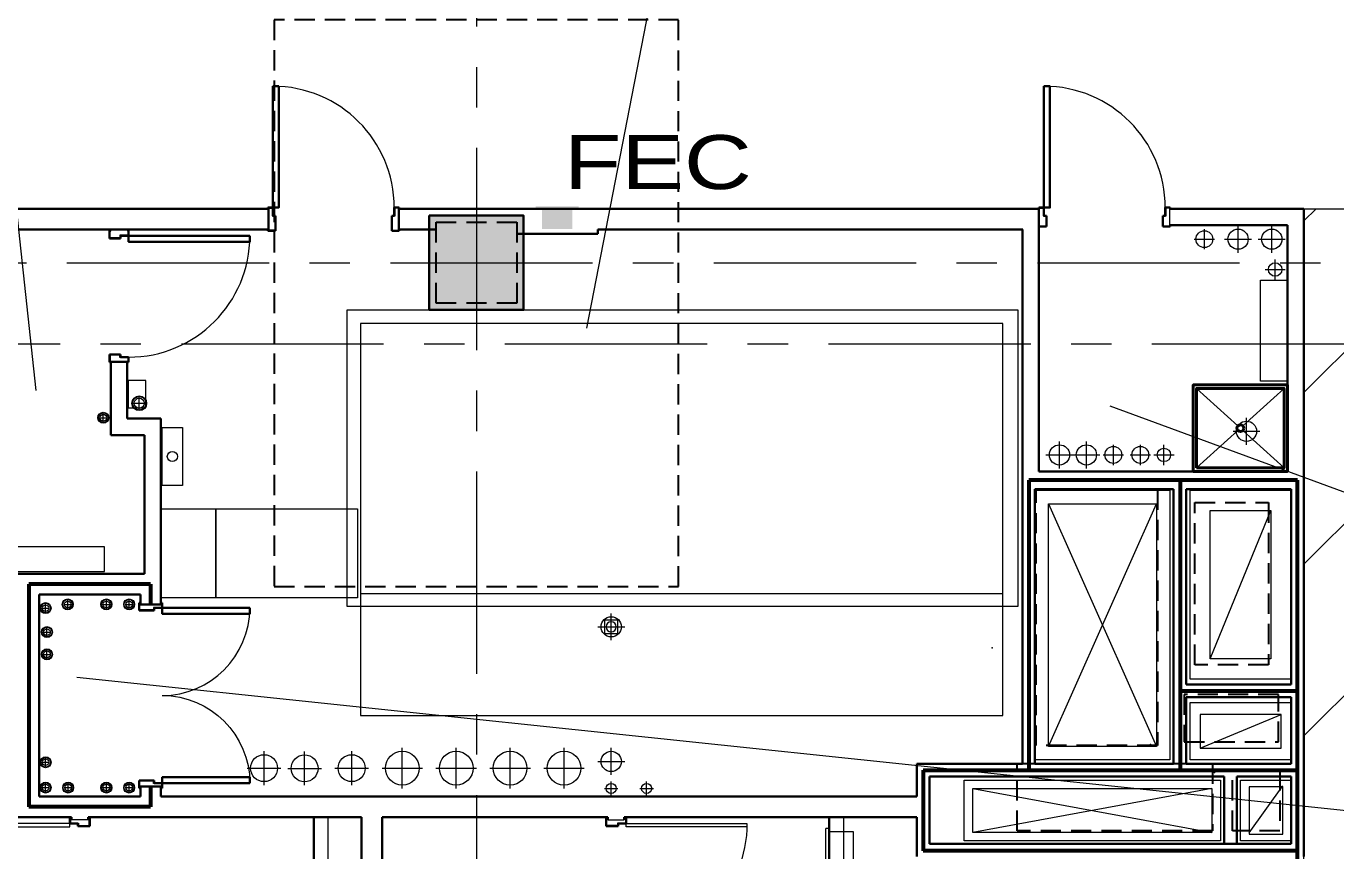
# Model space of a CAD drawing. Header units: inches. Extents: x -26500 to -19632, y -3347 to 2257.
# Drawn here: x -21914.6 to -21526, y 752.7 to 997.3 of the extents above; entities that cross this region are included whole.
import ezdxf
from ezdxf.enums import TextEntityAlignment as Align

# ---------------------------------------------------------------- set-up
doc = ezdxf.new("R2010")
doc.units = ezdxf.units.IN
doc.header["$LTSCALE"] = 48
doc.header["$MEASUREMENT"] = 0
doc.linetypes.add('A105$0$CENTER', pattern=[2, 1.25, -0.25, 0.25, -0.25])
doc.linetypes.add('NB - 9th floor_plan$0$HIDDEN2', pattern=[0.1875, 0.125, -0.0625])
for name, color, linetype in [('A105$0$A-ANNO-IDEN', 8, 'Continuous'), ('A105$0$A-ANNO-PATT', 8, 'Continuous'), ('A105$0$A-ANNO-PATT-1-8', 8, 'Continuous'), ('A105$0$A-ANNO-TEXT', 8, 'Continuous'), ('A105$0$A-COLS-COL1-8', 8, 'Continuous'), ('A105$0$A-DOOR', 8, 'Continuous'), ('A105$0$A-DOOR-FRAM', 8, 'Continuous'), ('A105$0$A-EQPM-FEC', 8, 'Continuous'), ('A105$0$A-FLOR-HLAREAS7-11', 8, 'Continuous'), ('A105$0$A-FLOR-OPENING', 8, 'Continuous'), ('A105$0$A-FLOR-PFIX', 8, 'Continuous'), ('A105$0$A-FLOR-SLAB', 8, 'Continuous'), ('A105$0$A-FLOR-SLEEVE', 8, 'Continuous'), ('A105$0$A-FLOR-SPCL', 8, 'Continuous'), ('A105$0$A-GRID-GRDP0-15', 8, 'Continuous'), ('A105$0$A-HVAC-RDFF', 8, 'Continuous'), ('A105$0$A-WALL-FULL-INTR', 8, 'Continuous'), ('A105$0$bc105-11 - A-WALL-FIRE', 8, 'Continuous'), ('A105$0$bc105-11 - M-HVAC-Supp', 8, 'Continuous'), ('A105$0$E-POWER-PNL', 8, 'Continuous'), ('A105$0$E-RISER-SLEEVE', 8, 'Continuous'), ('A105$0$M-CONC-PAD', 8, 'Continuous'), ('A105$0$M-HVAC', 8, 'Continuous'), ('A105$0$M-HVAC-FLDRAIN', 8, 'Continuous'), ('NB - 9th floor_plan$0$STCCOLS1', 1, 'NB - 9th floor_plan$0$HIDDEN2'), ('NB - 9th floor_plan$0$STCCOLS2', 1, 'NB - 9th floor_plan$0$HIDDEN2'), ('NB - 9th floor_plan$0$STDROPS', 1, 'NB - 9th floor_plan$0$HIDDEN2'), ('NB - 9th floor_plan$0$STSLABEDGE', 1, 'NB - 9th floor_plan$0$HIDDEN2'), ('XREF', 7, 'Continuous')]:
    doc.layers.add(name, color=color, linetype=linetype)
doc.styles.add('A105$0$style-Arial', font='arial.ttf')

# ---------------------------------------------------------------- blocks, each defined once
blk = doc.blocks.new('NB - 9th floor_plan')
at = {"layer": 'NB - 9th floor_plan$0$STCCOLS1', "transparency": 33554687}
blk.add_lwpolyline([(-21793.02, 939.16), (-21769.02, 939.16), (-21769.02, 915.16), (-21793.02, 915.16)], close=True, dxfattribs=at)
at = {"layer": 'NB - 9th floor_plan$0$STCCOLS2', "transparency": 33554687}
blk.add_lwpolyline([(-21795.02, 941.16), (-21767.02, 941.16), (-21767.02, 913.16), (-21795.02, 913.16)], close=True, dxfattribs=at)
at = {"layer": 'NB - 9th floor_plan$0$STDROPS', "transparency": 33554687}
blk.add_lwpolyline([(-21841.02, 831.16), (-21721.02, 831.16), (-21721.02, 999.21), (-21841.02, 999.21)], close=True, dxfattribs=at)
at = {"layer": 'NB - 9th floor_plan$0$STSLABEDGE', "transparency": 33554687}
for points in [[(-21614.96, 783.9), (-21614.96, 859.9), (-21578.96, 859.9), (-21578.96, 783.9)], [(-21567.81, 856.02), (-21546.01, 856.02), (-21546.01, 807.9), (-21567.81, 807.9)], [(-21543.01, 799.04), (-21571.01, 799.04), (-21571.01, 785.04), (-21543.01, 785.04)], [(-21620.57, 778.56), (-21562.57, 778.56), (-21562.57, 758.62), (-21620.57, 758.62)], [(-21556.65, 776.62), (-21542.65, 776.62), (-21542.65, 758.62), (-21556.65, 758.62)]]:
    blk.add_lwpolyline(points, close=True, dxfattribs=at)
blk = doc.blocks.new('A105$0$36D478_3')
at = {"layer": 'A105$0$A-DOOR', "linetype": 'Continuous', "lineweight": 0}
blk.add_arc((0.85, 6.5), 36, 0, 90, dxfattribs=at)
at = {"layer": 'A105$0$A-DOOR', "linetype": 'Continuous', "lineweight": 30}
blk.add_3dface([(0.85, 42.5), (2.6, 42.5), (2.6, 6.5), (0.85, 6.5)], dxfattribs=at)
at = {"layer": 'A105$0$A-DOOR-FRAM', "linetype": 'Continuous', "lineweight": 30}
for p, q in [((-0.65, 6.5), (0.85, 6.5)), ((-0.65, 6.5), (-0.65, 6.13)), ((0.85, 6.5), (0.85, 4.08)), ((0.85, 4.08), (1.6, 4.08)), ((1.6, 4.08), (1.6, -0.37)), ((36.85, 4.08), (36.1, 4.08)), ((36.1, 4.08), (36.1, -0.37)), ((38.35, 6.5), (36.85, 6.5)), ((36.85, 6.5), (36.85, 4.08)), ((38.35, 6.5), (38.35, 6.13)), ((-0.65, -0.37), (-0.65, 0)), ((38.35, -0.37), (38.35, 0)), ((1.6, -0.37), (-0.65, -0.37)), ((36.1, -0.37), (38.35, -0.37))]:
    blk.add_line(p, q, dxfattribs=at)
at = {"layer": 'A105$0$A-DOOR-FRAM', "linetype": 'Continuous', "lineweight": 13}
for p, q in [((-0.65, 6.13), (-0.5, 6.13)), ((-0.5, 6.35), (0.7, 6.35)), ((-0.5, 6.35), (-0.5, 6.13)), ((0.7, 6.35), (0.7, 3.93)), ((0.7, 3.93), (1.45, 3.93)), ((1.45, 3.93), (1.45, -0.22)), ((37, 3.93), (36.25, 3.93)), ((36.25, 3.93), (36.25, -0.22)), ((38.2, 6.35), (37, 6.35)), ((37, 6.35), (37, 3.93)), ((38.2, 6.35), (38.2, 6.13)), ((38.35, 6.13), (38.2, 6.13)), ((-0.5, 0), (-0.65, 0)), ((-0.5, -0.22), (-0.5, 0)), ((38.2, -0.22), (38.2, 0)), ((38.2, 0), (38.35, 0)), ((1.45, -0.22), (-0.5, -0.22)), ((36.25, -0.22), (38.2, -0.22))]:
    blk.add_line(p, q, dxfattribs=at)
blk = doc.blocks.new('A105$0$36D478_4')
at = {"layer": 'A105$0$A-DOOR', "linetype": 'Continuous', "lineweight": 0}
blk.add_arc((5.25, -0.85), 36, 270, 360, dxfattribs=at)
at = {"layer": 'A105$0$A-DOOR', "linetype": 'Continuous', "lineweight": 30}
blk.add_3dface([(41.25, -0.85), (41.25, -2.6), (5.25, -2.6), (5.25, -0.85)], dxfattribs=at)
at = {"layer": 'A105$0$A-DOOR-FRAM', "linetype": 'Continuous', "lineweight": 30}
for p, q in [((-0.37, -1.6), (-0.37, 0.65)), ((-0.37, 0.65), (0, 0.65)), ((5.25, 0.65), (4.88, 0.65)), ((5.25, 0.65), (5.25, -0.85)), ((2.83, -1.6), (-0.37, -1.6)), ((5.25, -0.85), (2.83, -0.85)), ((2.83, -0.85), (2.83, -1.6)), ((-0.37, -36.1), (-0.37, -38.35)), ((2.83, -36.1), (-0.37, -36.1)), ((-0.37, -38.35), (0, -38.35)), ((2.83, -36.85), (2.83, -36.1)), ((5.25, -36.85), (2.83, -36.85)), ((5.25, -38.35), (4.88, -38.35)), ((5.25, -38.35), (5.25, -36.85))]:
    blk.add_line(p, q, dxfattribs=at)
at = {"layer": 'A105$0$A-DOOR-FRAM', "linetype": 'Continuous', "lineweight": 13}
for p, q in [((-0.22, -1.45), (-0.22, 0.5)), ((-0.22, 0.5), (0, 0.5)), ((0, 0.5), (0, 0.65)), ((4.88, 0.65), (4.88, 0.5)), ((5.1, 0.5), (4.88, 0.5)), ((5.1, 0.5), (5.1, -0.7)), ((2.68, -1.45), (-0.22, -1.45)), ((5.1, -0.7), (2.68, -0.7)), ((2.68, -0.7), (2.68, -1.45)), ((2.68, -36.25), (-0.22, -36.25)), ((-0.22, -36.25), (-0.22, -38.2)), ((-0.22, -38.2), (0, -38.2)), ((0, -38.2), (0, -38.35)), ((2.68, -37), (2.68, -36.25)), ((5.1, -37), (2.68, -37)), ((4.88, -38.35), (4.88, -38.2)), ((5.1, -38.2), (4.88, -38.2)), ((5.1, -38.2), (5.1, -37))]:
    blk.add_line(p, q, dxfattribs=at)
blk = doc.blocks.new('*U855')
at = {"layer": 'A105$0$A-EQPM-FEC', "linetype": 'Continuous', "lineweight": 13, "extrusion": (0, 0, -1)}
blk.add_hatch(color=256, dxfattribs=at).paths.add_polyline_path([(-4.5, -3.5), (-4.5, 2.5), (-6.37, 2.5), (-6.37, 3.25), (6.38, 3.25), (6.38, 2.5), (4.5, 2.5), (4.5, -3.5)])
at = {"layer": 'A105$0$A-EQPM-FEC', "linetype": 'Continuous', "lineweight": 13}
blk.add_line((-6.38, 2.5), (6.37, 2.5), dxfattribs=at)
blk = doc.blocks.new('A105$0$36D478_5')
at = {"layer": 'A105$0$A-DOOR', "linetype": 'Continuous', "lineweight": 0}
blk.add_arc((0.85, 5.25), 36, 0, 90, dxfattribs=at)
at = {"layer": 'A105$0$A-DOOR', "linetype": 'Continuous', "lineweight": 30}
blk.add_3dface([(0.85, 41.25), (2.6, 41.25), (2.6, 5.25), (0.85, 5.25)], dxfattribs=at)
at = {"layer": 'A105$0$A-DOOR-FRAM', "linetype": 'Continuous', "lineweight": 30}
for p, q in [((-0.65, 5.25), (0.85, 5.25)), ((-0.65, 5.25), (-0.65, 4.88)), ((0.85, 5.25), (0.85, 2.83)), ((38.35, 5.25), (36.85, 5.25)), ((36.85, 5.25), (36.85, 2.83)), ((38.35, 5.25), (38.35, 4.88)), ((-0.65, -0.37), (-0.65, 0)), ((0.85, 2.83), (1.6, 2.83)), ((1.6, 2.83), (1.6, -0.37)), ((36.85, 2.83), (36.1, 2.83)), ((36.1, 2.83), (36.1, -0.37)), ((38.35, -0.37), (38.35, 0)), ((1.6, -0.37), (-0.65, -0.37)), ((36.1, -0.37), (38.35, -0.37))]:
    blk.add_line(p, q, dxfattribs=at)
at = {"layer": 'A105$0$A-DOOR-FRAM', "linetype": 'Continuous', "lineweight": 13}
for p, q in [((-0.65, 4.88), (-0.5, 4.88)), ((-0.5, 5.1), (0.7, 5.1)), ((-0.5, 5.1), (-0.5, 4.88)), ((0.7, 5.1), (0.7, 2.68)), ((38.2, 5.1), (37, 5.1)), ((37, 5.1), (37, 2.68)), ((38.2, 5.1), (38.2, 4.88)), ((38.35, 4.88), (38.2, 4.88)), ((-0.5, 0), (-0.65, 0)), ((-0.5, -0.22), (-0.5, 0)), ((0.7, 2.68), (1.45, 2.68)), ((1.45, 2.68), (1.45, -0.22)), ((37, 2.68), (36.25, 2.68)), ((36.25, 2.68), (36.25, -0.22)), ((38.2, -0.22), (38.2, 0)), ((38.2, 0), (38.35, 0)), ((1.45, -0.22), (-0.5, -0.22)), ((36.25, -0.22), (38.2, -0.22))]:
    blk.add_line(p, q, dxfattribs=at)
blk = doc.blocks.new('*D772', base_point=(0, 0))
at = {"layer": 'A105$0$A-FLOR-SLEEVE', "linetype": 'Continuous', "lineweight": 0}
for p, q in [((0, -4), (0, 4)), ((-4, 0), (4, 0))]:
    blk.add_line(p, q, dxfattribs=at)
blk = doc.blocks.new('*U771')
at = {"layer": 'A105$0$A-FLOR-SLEEVE', "linetype": 'Continuous', "lineweight": 13}
blk.add_circle((0, 0), 3, dxfattribs=at)
at = {"layer": 'A105$0$A-FLOR-SLEEVE', "linetype": 'Continuous', "lineweight": 0}
blk.add_blockref('*D772', (0, 0), dxfattribs=at)
blk = doc.blocks.new('*D797', base_point=(0, 0))
at = {"layer": 'A105$0$A-FLOR-SLEEVE', "linetype": 'Continuous', "lineweight": 0}
for p, q in [((-3, 0), (3, 0)), ((0, -3), (0, 3))]:
    blk.add_line(p, q, dxfattribs=at)
blk = doc.blocks.new('*U796')
at = {"layer": 'A105$0$A-FLOR-SLEEVE', "linetype": 'Continuous', "lineweight": 13}
blk.add_circle((0, 0), 2, dxfattribs=at)
at = {"layer": 'A105$0$A-FLOR-SLEEVE', "linetype": 'Continuous', "lineweight": 0}
blk.add_blockref('*D797', (0, 0), dxfattribs=at)
blk = doc.blocks.new('*D789', base_point=(0, 0))
at = {"layer": 'A105$0$A-FLOR-SLEEVE', "linetype": 'Continuous', "lineweight": 0}
for p, q in [((-3, 0), (3, 0)), ((0, -3), (0, 3))]:
    blk.add_line(p, q, dxfattribs=at)
blk = doc.blocks.new('*U788')
at = {"layer": 'A105$0$A-FLOR-SLEEVE', "linetype": 'Continuous', "lineweight": 13}
blk.add_circle((0, 0), 2.5, dxfattribs=at)
at = {"layer": 'A105$0$A-FLOR-SLEEVE', "linetype": 'Continuous', "lineweight": 0}
blk.add_blockref('*D789', (0, 0), dxfattribs=at)
blk = doc.blocks.new('*U800')
at = {"linetype": 'Continuous', "lineweight": 0}
for p, q in [((-9.5, 0, 0), (9.5, 0, 0)), ((0, -9.5, 0), (0, 9.5, 0))]:
    blk.add_line(p, q, dxfattribs=at)
at = {"layer": 'A105$0$E-RISER-SLEEVE', "linetype": 'Continuous', "lineweight": 0}
for radius in [13, 11.6]:
    blk.add_circle((0, 0, 0), radius, dxfattribs=at)
at = {"layer": 'A105$0$E-RISER-SLEEVE', "linetype": 'Continuous', "lineweight": 13}
blk.add_circle((0, 0, 0), 8, dxfattribs=at)
blk = doc.blocks.new('*U803')
at = {"linetype": 'Continuous', "lineweight": 0}
for p, q in [((-16, 0, 0), (16, 0, 0)), ((0, -16, 0), (0, 16, 0))]:
    blk.add_line(p, q, dxfattribs=at)
at = {"layer": 'A105$0$E-RISER-SLEEVE', "linetype": 'Continuous', "lineweight": 0}
for radius in [17.5, 16.1]:
    blk.add_circle((0, 0, 0), radius, dxfattribs=at)
at = {"layer": 'A105$0$E-RISER-SLEEVE', "linetype": 'Continuous', "lineweight": 13}
blk.add_circle((0, 0, 0), 12, dxfattribs=at)
blk = doc.blocks.new('*U806')
at = {"layer": 'A105$0$M-HVAC-FLDRAIN', "linetype": 'Continuous', "lineweight": 0, "extrusion": (0, 0, -1)}
blk.add_circle((0, 0, 0), 12, dxfattribs=at)
at = {"layer": 'A105$0$M-HVAC-FLDRAIN', "linetype": 'Continuous', "lineweight": 13}
blk.add_3dface([(16, 16, 0), (-16, 16, 0), (-16, -16, 0), (16, -16, 0)], dxfattribs=at)
blk = doc.blocks.new('*U863')
at = {"layer": 'A105$0$A-FLOR-SLEEVE', "linetype": 'Continuous', "lineweight": 0}
for p, q in [((-16, 0), (16, 0)), ((0, -16), (0, 16))]:
    blk.add_line(p, q, dxfattribs=at)
at = {"layer": 'A105$0$A-FLOR-SLEEVE', "linetype": 'Continuous', "lineweight": 13}
blk.add_circle((0, 0), 12, dxfattribs=at)
blk = doc.blocks.new('*U864')
at = {"layer": 'A105$0$A-FLOR-SLEEVE', "linetype": 'Continuous', "lineweight": 0}
for p, q in [((0, -32), (0, 32)), ((-32, 0), (32, 0))]:
    blk.add_line(p, q, dxfattribs=at)
at = {"layer": 'A105$0$A-FLOR-SLEEVE', "linetype": 'Continuous', "lineweight": 13}
blk.add_circle((0, 0), 24, dxfattribs=at)
blk = doc.blocks.new('*U865')
at = {"layer": 'A105$0$A-FLOR-SLEEVE', "linetype": 'Continuous', "lineweight": 0}
for p, q in [((0, -48), (0, 48)), ((-48, 0), (48, 0))]:
    blk.add_line(p, q, dxfattribs=at)
at = {"layer": 'A105$0$A-FLOR-SLEEVE', "linetype": 'Continuous', "lineweight": 13}
blk.add_circle((0, 0), 40, dxfattribs=at)
blk = doc.blocks.new('*U866')
at = {"layer": 'A105$0$A-FLOR-SLEEVE', "linetype": 'Continuous', "lineweight": 0}
for p, q in [((0, -40), (0, 40)), ((-40, 0), (40, 0))]:
    blk.add_line(p, q, dxfattribs=at)
at = {"layer": 'A105$0$A-FLOR-SLEEVE', "linetype": 'Continuous', "lineweight": 13}
blk.add_circle((0, 0), 32, dxfattribs=at)
blk = doc.blocks.new('*U867')
at = {"layer": 'A105$0$A-DOOR', "linetype": 'Continuous', "lineweight": 0}
blk.add_arc((-76.5, 208, 0), 208, 270.0004, 360, dxfattribs=at)
at = {"layer": 'A105$0$A-DOOR', "linetype": 'Continuous', "lineweight": 0, "extrusion": (0, 0, -1)}
blk.add_arc((76.5, -208, 0), 208, 90.0004, 180, dxfattribs=at)
at = {"layer": 'A105$0$A-DOOR', "linetype": 'Continuous', "lineweight": 30}
for points in [[(131.5, 208, 0), (131.5, 194, 0), (-76.5, 194, 0), (-76.5, 208, 0)], [(131.5, -208, 0), (131.5, -194, 0), (-76.5, -194, 0), (-76.5, -208, 0)]]:
    blk.add_3dface(points, dxfattribs=at)
at = {"layer": 'A105$0$A-DOOR-FRAM', "linetype": 'Continuous', "lineweight": 30}
for p, q in [((-131.5, 202, 0), (-131.5, 220, 0)), ((-131.5, 220, 0), (-128.5, 220, 0)), ((-76.5, 220, 0), (-79.5, 220, 0)), ((-76.5, 220, 0), (-76.5, 208, 0)), ((-95.9, 202, 0), (-131.5, 202, 0)), ((-76.5, 208, 0), (-95.9, 208, 0)), ((-95.9, 208, 0), (-95.9, 202, 0)), ((-131.5, -202, 0), (-131.5, -220, 0)), ((-95.9, -202, 0), (-131.5, -202, 0)), ((-95.9, -208, 0), (-95.9, -202, 0)), ((-76.5, -208, 0), (-95.9, -208, 0)), ((-76.5, -220, 0), (-76.5, -208, 0)), ((-131.5, -220, 0), (-128.5, -220, 0)), ((-76.5, -220, 0), (-79.5, -220, 0))]:
    blk.add_line(p, q, dxfattribs=at)
at = {"layer": 'A105$0$A-DOOR-FRAM', "linetype": 'Continuous', "lineweight": 13}
for p, q in [((-130.3, 203.2, 0), (-130.3, 218.8, 0)), ((-130.3, 218.8, 0), (-128.5, 218.8, 0)), ((-128.5, 218.8, 0), (-128.5, 220, 0)), ((-79.5, 220, 0), (-79.5, 218.8, 0)), ((-77.7, 218.8, 0), (-79.5, 218.8, 0)), ((-77.7, 218.8, 0), (-77.7, 209.2, 0)), ((-97.1, 203.2, 0), (-130.3, 203.2, 0)), ((-77.7, 209.2, 0), (-97.1, 209.2, 0)), ((-97.1, 209.2, 0), (-97.1, 203.2, 0)), ((-97.1, -203.2, 0), (-130.3, -203.2, 0)), ((-130.3, -203.2, 0), (-130.3, -218.8, 0)), ((-97.1, -209.2, 0), (-97.1, -203.2, 0)), ((-77.7, -209.2, 0), (-97.1, -209.2, 0)), ((-77.7, -218.8, 0), (-77.7, -209.2, 0)), ((-130.3, -218.8, 0), (-128.5, -218.8, 0)), ((-128.5, -218.8, 0), (-128.5, -220, 0)), ((-79.5, -220, 0), (-79.5, -218.8, 0)), ((-77.7, -218.8, 0), (-79.5, -218.8, 0))]:
    blk.add_line(p, q, dxfattribs=at)
blk = doc.blocks.new('*U837')
at = {"layer": 'A105$0$A-FLOR-SPCL', "linetype": 'Continuous', "lineweight": 13}
for p, q in [((-5.44, 8.2), (1.81, 8.2)), ((1.81, 9.2), (2.75, 9.2)), ((1.81, -8.11), (1.81, 9.2)), ((2.75, -8.11), (2.75, 9.2)), ((1.81, -8.11), (2.75, -8.11))]:
    blk.add_line(p, q, dxfattribs=at)
blk = doc.blocks.new('*U836')
at = {"layer": 'A105$0$A-FLOR-SPCL', "linetype": 'Continuous', "lineweight": 13}
for q in [(-3.53, 8.71), (3.72, -6.6)]:
    blk.add_line((-3.53, -6.6), q, dxfattribs=at)
blk.add_blockref('*U837', (1.91, 0.51), dxfattribs=at)
blk = doc.blocks.new('*U814')
at = {"layer": 'A105$0$A-DOOR', "linetype": 'Continuous', "lineweight": 13}
for p, q in [((-660, 860), (-947, 860)), ((-946.9, 852), (-660, 852)), ((-660, 852), (-660, 860)), ((660, 852), (660, 860)), ((660, 860), (947, 860)), ((946.9, 852), (660, 852)), ((947, 859.5), (947, 852))]:
    blk.add_line(p, q, dxfattribs=at)
at = {"layer": 'A105$0$A-DOOR', "linetype": 'Continuous', "lineweight": 0}
blk.add_arc((-659.3, 859.7), 287.8, 179.9485, 270.0515, dxfattribs=at)
at = {"layer": 'A105$0$A-DOOR', "linetype": 'Continuous', "lineweight": 0, "extrusion": (0, 0, -1)}
blk.add_arc((-659.3, 859.7), 287.8, 179.9485, 270.0515, dxfattribs=at)
at = {"layer": 'A105$0$A-DOOR', "linetype": 'Continuous', "lineweight": 13, "extrusion": (0, 0, -1)}
blk.add_arc((-659.3, 859.7), 287.8, 179.9482, 181.5396, dxfattribs=at)
at = {"layer": 'A105$0$A-DOOR-FRAM', "linetype": 'Continuous', "lineweight": 30}
for p, q in [((-660, 872), (-660, 860)), ((-660, 872), (-657, 872)), ((-613.2, 872), (-616.2, 872)), ((-613.2, 854), (-613.2, 872)), ((613.2, 854), (613.2, 872)), ((613.2, 872), (616.2, 872)), ((660, 872), (657, 872)), ((660, 872), (660, 860)), ((-660, 860), (-641.2, 860)), ((-641.2, 860), (-641.2, 854)), ((-641.2, 854), (-613.2, 854)), ((641.2, 854), (613.2, 854)), ((660, 860), (641.2, 860)), ((641.2, 860), (641.2, 854))]:
    blk.add_line(p, q, dxfattribs=at)
at = {"layer": 'A105$0$A-DOOR-FRAM', "linetype": 'Continuous', "lineweight": 13}
for p, q in [((-658.8, 870.8), (-658.8, 861.2)), ((-658.8, 870.8), (-657, 870.8)), ((-657, 872), (-657, 870.8)), ((-616.2, 870.8), (-616.2, 872)), ((-614.4, 870.8), (-616.2, 870.8)), ((-614.4, 855.2), (-614.4, 870.8)), ((614.4, 855.2), (614.4, 870.8)), ((614.4, 870.8), (616.2, 870.8)), ((616.2, 870.8), (616.2, 872)), ((657, 872), (657, 870.8)), ((658.8, 870.8), (657, 870.8)), ((658.8, 870.8), (658.8, 861.2)), ((-658.8, 861.2), (-640, 861.2)), ((-640, 861.2), (-640, 855.2)), ((-640, 855.2), (-614.4, 855.2)), ((640, 855.2), (614.4, 855.2)), ((658.8, 861.2), (640, 861.2)), ((640, 861.2), (640, 855.2))]:
    blk.add_line(p, q, dxfattribs=at)
at = {"layer": 'A105$0$A-WALL-FULL-INTR', "linetype": 'Continuous', "lineweight": 30}
for p, q in [((-656, 875), (-1142, 875)), ((-656, 875), (-656, 869)), ((32, 875), (-617, 875)), ((-617, 875), (-617, 869)), ((-81, 875), (-81, 339)), ((32, -319), (32, 875)), ((81, 339), (81, 875)), ((81, 875), (617, 875)), ((617, 875), (617, 869.8)), ((617, 875), (617, 869)), ((656, 875), (1142, 875)), ((656, 875), (656, 869.8)), ((656, 875), (656, 869)), ((1142, 683), (1142, 875))]:
    blk.add_line(p, q, dxfattribs=at)
at = {"layer": 'A105$0$A-WALL-FULL-INTR', "linetype": 'Continuous', "lineweight": 0}
for p, q in [((-47, -18), (-47, 875)), ((-617, 869), (-656, 869)), ((617, 869), (656, 869))]:
    blk.add_line(p, q, dxfattribs=at)
at = {"layer": 'A105$0$A-FLOR-SPCL', "linetype": 'Continuous', "lineweight": 13, "extrusion": (0, 0, -1), "xscale": 8, "yscale": 8, "zscale": 8}
blk.add_blockref('*U836', (-1171.7, 770.5), dxfattribs=at)
blk = doc.blocks.new('A105')
at = {"layer": 'A105$0$A-FLOR-HLAREAS7-11', "lineweight": 0, "transparency": 33554687}
h = blk.add_hatch(dxfattribs=at)
h.set_pattern_fill('HATCH', color=256, style=0, pattern_type=2)
h.set_pattern_definition([(45, (-23760.126, 1158.67), (-25.45584, 25.45584), [])])
h.paths.add_polyline_path([(-21535.4816, 943.1575), (-21289.0236, 943.1575), (-21289.0236, 543.9097), (-21535.4816, 543.9097)])
at = {"layer": 'A105$0$A-ANNO-IDEN', "lineweight": 0, "transparency": 33554687}
blk.add_line((-21716.549, 1071.7143, 0.2066), (-21748.3226, 907.7223, 0.2066), dxfattribs=at)
at = {"layer": 'A105$0$A-ANNO-IDEN', "lineweight": 0, "transparency": 33554687, "elevation": 0.2066, "flags": 128}
for points in [[(-21916.0803, 1171.4503), (-21942.1991, 1171.4503), (-21911.8125, 889.2677)], [(-21438.6568, 846.1226), (-21488.2892, 846.1226), (-21592.9877, 884.6671)], [(-21438.6568, 759.5893), (-21475.7856, 759.5893), (-21899.5733, 804.0789)]]:
    blk.add_lwpolyline(points, dxfattribs=at)
at = {"layer": 'A105$0$A-ANNO-PATT', "lineweight": 0, "transparency": 33554687}
for points in [[(-21697.2454, 919.7992), (-21697.2454, 919.7992), (-21697.2454, 919.7992)], [(-21680.6747, 919.7992), (-21680.6747, 919.7992), (-21680.6747, 919.7992)]]:
    blk.add_solid(points, dxfattribs=at)
at = {"layer": 'A105$0$A-ANNO-PATT-1-8', "lineweight": 13, "transparency": 33554687}
blk.add_solid([(-21795.0238, 913.1574), (-21767.0238, 913.1574), (-21795.0238, 941.1574), (-21767.0238, 941.1574)], dxfattribs=at)
at = {"layer": 'A105$0$A-COLS-COL1-8', "lineweight": 30, "transparency": 33554687}
blk.add_3dface([(-21795.0238, 941.1574), (-21767.0238, 941.1574), (-21767.0238, 913.1574), (-21795.0238, 913.1574)], dxfattribs=at)
at = {"layer": 'A105$0$A-FLOR-HLAREAS7-11', "lineweight": 0, "transparency": 33554687}
blk.add_3dface([(-21535.4816, 943.1575), (-21289.0236, 943.1575), (-21289.0236, 543.9097), (-21535.4816, 543.9097)], dxfattribs=at)
at = {"layer": 'A105$0$A-FLOR-OPENING', "lineweight": 0, "transparency": 33554687}
for points in [[(-21615.2736, 859.6574), (-21575.2736, 859.6574), (-21575.2736, 779.6574), (-21615.2736, 779.6574)], [(-21569.2736, 859.6574), (-21539.2736, 859.6574), (-21539.2736, 803.6574), (-21569.2736, 803.6574)], [(-21569.2736, 796.6574), (-21539.2736, 796.6574), (-21539.2736, 779.6574), (-21569.2736, 779.6574)], [(-21636.2736, 773.6574), (-21560.2736, 773.6574), (-21560.2736, 755.6574), (-21636.2736, 755.6574)], [(-21554.2736, 773.6574), (-21539.2736, 773.6574), (-21539.2736, 755.6574), (-21554.2736, 755.6574)]]:
    blk.add_3dface(points, dxfattribs=at)
at = {"layer": 'A105$0$A-FLOR-PFIX', "lineweight": 0, "transparency": 33554687}
for p, q in [((-21567.3327, 889.9022), (-21555.1057, 878.7816)), ((-21541.3541, 889.9022), (-21553.5967, 878.7674)), ((-21555.0901, 877.4091), (-21567.3327, 866.2743)), ((-21553.589, 877.4021), (-21541.3541, 866.2743))]:
    blk.add_line(p, q, dxfattribs=at)
at = {"layer": 'A105$0$A-FLOR-PFIX', "lineweight": 40, "transparency": 33554687}
blk.add_circle((-21554.3434, 878.0882), 1.0105, dxfattribs=at)
for points in [[(-21568.3354, 865.2743), (-21540.3568, 865.2743), (-21540.3568, 890.9022), (-21568.3354, 890.9022)], [(-21567.3327, 866.2743), (-21541.3541, 866.2743), (-21541.3541, 889.9022), (-21567.3327, 889.9022)]]:
    blk.add_3dface(points, dxfattribs=at)
at = {"layer": 'A105$0$A-FLOR-SLAB', "lineweight": 0, "transparency": 33554687}
blk.add_point((-21562.0442, 775.9104), dxfattribs=at)
at = {"layer": 'A105$0$A-FLOR-SPCL', "lineweight": 13, "transparency": 33554687}
blk.add_3dface([(-21548.3568, 922.0324), (-21540.3568, 922.0324), (-21540.3568, 892.0324), (-21548.3568, 892.0324)], dxfattribs=at)
at = {"layer": 'A105$0$A-GRID-GRDP0-15', "linetype": 'A105$0$CENTER', "lineweight": 0, "transparency": 33554687}
for p, q in [((-21781.0236, 2113.2362), (-21781.0236, -676.9042)), ((-24110.5721, 927.1574), (-20437.5384, 927.1574)), ((-23884.5631, 903.1574), (-20364.9322, 903.1574))]:
    blk.add_line(p, q, dxfattribs=at)
at = {"layer": 'A105$0$A-HVAC-RDFF', "lineweight": 0, "transparency": 33554687}
for p, q in [((-21611.2736, 783.6574), (-21579.2736, 855.6574)), ((-21611.2736, 855.6574), (-21579.2736, 783.6574)), ((-21563.2736, 809.6574), (-21545.2736, 853.6574)), ((-21566.2736, 783.1574), (-21542.2736, 793.1574)), ((-21633.7736, 771.1574), (-21562.7736, 758.1574)), ((-21562.7736, 771.1574), (-21633.7736, 758.1574)), ((-21551.7736, 757.9964), (-21541.7736, 771.9964))]:
    blk.add_line(p, q, dxfattribs=at)
at = {"layer": 'A105$0$A-HVAC-RDFF', "lineweight": 13, "transparency": 33554687}
blk.add_point((-21627.9841, 812.929), dxfattribs=at)
at = {"layer": 'A105$0$A-HVAC-RDFF', "lineweight": 0, "transparency": 33554687}
blk.add_point((-21580.9969, 784.214), dxfattribs=at)
at = {"layer": 'A105$0$A-HVAC-RDFF', "lineweight": 13, "transparency": 33554687}
for points in [[(-21611.2736, 855.6574), (-21579.2736, 855.6574), (-21579.2736, 783.6574), (-21611.2736, 783.6574)], [(-21563.2736, 853.6574), (-21545.2736, 853.6574), (-21545.2736, 809.6574), (-21563.2736, 809.6574)], [(-21542.2736, 793.1574), (-21566.2736, 793.1574), (-21566.2736, 783.1574), (-21542.2736, 783.1574)], [(-21541.7736, 771.6574), (-21551.7736, 771.6574), (-21551.7736, 757.6574), (-21541.7736, 757.6574)]]:
    blk.add_3dface(points, dxfattribs=at)
at = {"layer": 'A105$0$A-WALL-FULL-INTR', "lineweight": 30, "transparency": 33554687}
for p, q in [((-22001.6486, 943.1574), (-21842.774, 943.1574)), ((-21842.774, 937.0324), (-21842.774, 943.1904)), ((-21804.0722, 943.1574), (-21613.9961, 943.1575)), ((-21804.0722, 937.0324), (-21804.0722, 943.1574)), ((-21614.1212, 943.1574), (-21614.1185, 865.2743)), ((-21575.2694, 943.1574), (-21535.4818, 943.1574)), ((-21535.4818, 750.9933), (-21535.4818, 943.1574)), ((-22001.6486, 937.0324), (-21842.774, 937.0324)), ((-21804.0722, 937.0324), (-21793.0238, 937.0324)), ((-21745.0236, 937.0324), (-21618.8662, 937.0325)), ((-21745.0236, 935.7824), (-21745.0236, 937.0324)), ((-21618.9912, 937.0325), (-21618.9919, 778.5243)), ((-21540.3568, 938.2854), (-21575.2694, 938.2854)), ((-21540.3568, 865.2743), (-21540.3568, 938.2854)), ((-21769.0238, 935.7824), (-21745.0236, 935.7824)), ((-21889.4936, 897.8056), (-21889.4936, 876.0525)), ((-21889.4936, 897.8056), (-21884.6186, 897.8056)), ((-21884.6186, 897.8056), (-21884.6186, 880.9246)), ((-21884.6186, 880.9246), (-21874.6311, 880.9246)), ((-21874.6311, 880.9246), (-21874.6311, 825.7855)), ((-21889.4936, 876.0525), (-21879.5032, 876.0525)), ((-21879.5032, 834.9104), (-21879.5032, 876.0525)), ((-21540.3568, 865.2743), (-21614.1185, 865.2743)), ((-21615.284, 860.0324), (-21615.284, 778.5324)), ((-21574.1486, 860.0324), (-21615.284, 860.0324)), ((-21574.1486, 860.0324), (-21574.1486, 778.5324)), ((-21570.3986, 860.0324), (-21570.3986, 802.0324)), ((-21539.2736, 860.0324), (-21570.3986, 860.0324)), ((-21539.2736, 802.0324), (-21539.2736, 860.0324)), ((-21942.8014, 834.904), (-21879.5032, 834.9104)), ((-21910.7629, 768.7847), (-21910.7631, 828.7847)), ((-21910.7629, 828.7847), (-21880.7561, 828.7847)), ((-21880.7561, 828.7847), (-21880.7561, 825.7855)), ((-21880.7561, 825.7855), (-21874.6311, 825.7855)), ((-21570.3986, 802.0324), (-21539.2736, 802.0324)), ((-21570.3986, 798.2824), (-21539.2736, 798.2824)), ((-21570.3986, 798.2824), (-21570.3986, 778.5324)), ((-21539.2736, 778.5324), (-21539.2736, 798.2824)), ((-21650.3559, 778.5243), (-21618.9919, 778.5243)), ((-21650.3559, 778.5243), (-21650.3559, 768.7847)), ((-21615.284, 778.5324), (-21574.1486, 778.5324)), ((-21570.3986, 778.5324), (-21539.2736, 778.5324)), ((-21646.6061, 774.7743), (-21646.6071, 754.7433)), ((-21646.6061, 774.7743), (-21559.1068, 774.7743)), ((-21559.1068, 774.7743), (-21559.1077, 754.7433)), ((-21555.3568, 774.7743), (-21555.3577, 754.7433)), ((-21555.3568, 774.7743), (-21539.2318, 774.7742)), ((-21539.2318, 754.7433), (-21539.2318, 774.7742)), ((-21874.6311, 771.7843), (-21880.7561, 771.7843)), ((-21880.7561, 771.7843), (-21880.7561, 768.7847)), ((-21874.6311, 771.7843), (-21874.6311, 768.7847)), ((-21880.7561, 768.7847), (-21910.7629, 768.7847)), ((-21650.3559, 768.7847), (-21874.6309, 768.7847)), ((-21650.3559, 762.6596), (-21676.3887, 762.6596)), ((-21650.3559, 762.6596), (-21650.356, 750.9933)), ((-21539.2318, 754.7433), (-21646.6071, 754.7433))]:
    blk.add_line(p, q, dxfattribs=at)
at = {"layer": 'A105$0$A-WALL-FULL-INTR', "lineweight": 13, "transparency": 33554687}
blk.add_line((-21575.2694, 938.2854), (-21575.2694, 943.1574), dxfattribs=at)
at = {"layer": 'A105$0$A-WALL-FULL-INTR', "lineweight": 0, "transparency": 33554687, "flags": 128}
blk.add_lwpolyline([(-21672.1387, 762.6597), (-21672.1387, 742.9097), (-21646.1391, 742.9097)], dxfattribs=at)
at = {"layer": 'A105$0$bc105-11 - A-WALL-FIRE', "lineweight": 53, "transparency": 33554687}
for p, q in [((-21617.1172, 862.6493), (-21617.1171, 776.6493)), ((-21537.3568, 862.6493), (-21617.1172, 862.6493)), ((-21572.2318, 862.6493), (-21572.2318, 776.6493)), ((-21537.3568, 752.7433), (-21537.3568, 862.6493)), ((-21913.8254, 831.8461), (-21913.8254, 765.7221)), ((-21877.6936, 831.8461), (-21913.8254, 831.8461)), ((-21877.6936, 831.8461), (-21877.6936, 825.7855)), ((-21572.2318, 800.1574), (-21537.3568, 800.1574)), ((-21648.4809, 776.6493), (-21648.4809, 752.7433)), ((-21648.4809, 776.6493), (-21537.3568, 776.6493)), ((-21877.6936, 771.7843), (-21877.6936, 765.7221)), ((-21877.6935, 765.7221), (-21913.8254, 765.7221)), ((-21537.4979, 755.552), (-21537.4979, 546.9722)), ((-21537.3568, 752.7433), (-21648.4809, 752.7433))]:
    blk.add_line(p, q, dxfattribs=at)
at = {"layer": 'A105$0$bc105-11 - M-HVAC-Supp', "lineweight": 13, "transparency": 33554687}
blk.add_3dface([(-21633.7736, 771.1574), (-21562.7736, 771.1574), (-21562.7736, 758.1574), (-21633.7736, 758.1574)], dxfattribs=at)
at = {"layer": 'A105$0$E-POWER-PNL', "lineweight": 13, "transparency": 33554687}
blk.add_3dface([(-21939.0163, 835.6048), (-21891.3938, 835.6048), (-21891.3938, 842.86), (-21939.0163, 842.86)], dxfattribs=at)
at = {"layer": 'A105$0$M-CONC-PAD', "lineweight": 0, "transparency": 33554687}
blk.add_3dface([(-21819.3931, 913.1574), (-21620.3931, 913.1574), (-21620.3931, 825.1574), (-21819.3931, 825.1574)], dxfattribs=at)
at = {"layer": 'A105$0$M-HVAC', "lineweight": 0, "transparency": 33554687}
for p, q in [((-21815.3931, 828.9976), (-21815.3931, 792.8039)), ((-21624.7769, 792.8039), (-21624.7769, 828.9976)), ((-21815.3931, 792.8039), (-21624.7769, 792.8039))]:
    blk.add_line(p, q, dxfattribs=at)
blk.add_circle((-21871.2571, 869.6643), 1.5, dxfattribs=at)
at = {"layer": 'A105$0$M-HVAC', "lineweight": 13, "transparency": 33554687}
blk.add_3dface([(-21624.7769, 909.1574), (-21815.3931, 909.1574), (-21815.3931, 828.9976), (-21624.7769, 828.9976)], dxfattribs=at)
at = {"layer": 'A105$0$M-HVAC', "lineweight": 0, "transparency": 33554687}
for points in [[(-21884.3422, 884.0946), (-21879.0922, 884.0946), (-21879.0922, 892.2196), (-21884.3422, 892.2196)], [(-21874.2571, 878.2601), (-21868.2571, 878.2601), (-21868.2571, 861.0685), (-21874.2571, 861.0685)], [(-21874.6311, 854.1597), (-21858.3311, 854.1597), (-21858.3311, 827.7597), (-21874.6311, 827.7597)], [(-21858.3311, 854.1597), (-21816.3311, 854.1597), (-21816.3311, 827.7597), (-21858.3311, 827.7597)]]:
    blk.add_3dface(points, dxfattribs=at)
at = {"layer": 'A105$0$A-DOOR', "lineweight": 0, "transparency": 33554687}
for name, p in [('A105$0$36D478_3', (-21842.276, 937.0323)), ('A105$0$36D478_5', (-21613.4731, 938.2823)), ('A105$0$36D478_4', (-21889.4938, 936.0093))]:
    blk.add_blockref(name, p, dxfattribs=at)
at = {"layer": 'A105$0$A-DOOR', "lineweight": 30, "transparency": 33554687, "xscale": 0.125, "yscale": 0.125, "zscale": 0.125}
blk.add_blockref('*U867', (-21864.6939, 798.785, -0.0002), dxfattribs=at)
at = {"layer": 'A105$0$A-EQPM-FEC', "lineweight": 13, "transparency": 33554687}
blk.add_blockref('*U855', (-21757.023, 940.6573), dxfattribs=at)
at = {"layer": 'A105$0$A-FLOR-SLEEVE', "lineweight": 13, "transparency": 33554687}
for name, p in [('*U788', (-21565.0235, 934.1573)), ('*U771', (-21555.0236, 934.1572)), ('*U771', (-21545.0236, 934.1572)), ('*U796', (-21544.0236, 925.1574)), ('*U771', (-21552.5236, 877.1572)), ('*U771', (-21608.0236, 870.1572)), ('*U771', (-21600.0236, 870.1572)), ('*U788', (-21592.0235, 870.1573)), ('*U788', (-21584.0235, 870.1573)), ('*U796', (-21577.0236, 870.1574))]:
    blk.add_blockref(name, p, dxfattribs=at)
at = {"layer": 'A105$0$A-FLOR-SLEEVE', "lineweight": 13, "transparency": 33554687, "xscale": 0.125, "yscale": 0.125, "zscale": 0.125}
for name, p in [('*U864', (-21741.0263, 819.1572, -0.0002)), ('*U866', (-21844.0264, 777.2195)), ('*U866', (-21832.0236, 777.1575)), ('*U866', (-21818.0264, 777.2195)), ('*U865', (-21803.0262, 777.2192)), ('*U865', (-21787.0262, 777.2192)), ('*U865', (-21771.0262, 777.2192)), ('*U865', (-21755.0262, 777.2192)), ('*U864', (-21741.0263, 779.2192)), ('*U863', (-21741.0263, 771.2192)), ('*U863', (-21730.5263, 771.2192))]:
    blk.add_blockref(name, p, dxfattribs=at)
at = {"layer": 'A105$0$A-WALL-FULL-INTR', "lineweight": 30, "transparency": 33554687, "xscale": 0.125, "yscale": 0.125, "zscale": 0.125}
blk.add_blockref('*U814', (-21819.1383, 653.2845), dxfattribs=at)
at = {"layer": 'A105$0$E-RISER-SLEEVE', "lineweight": 13, "transparency": 33554687, "xscale": 0.125, "yscale": 0.125, "zscale": 0.125}
for name, p in [('*U803', (-21881.0675, 885.4806, 0.0002)), ('*U800', (-21891.7393, 881.1778, 0.0002)), ('*U800', (-21908.8787, 824.6976, 0.0002)), ('*U800', (-21902.2936, 825.794, 0.0002)), ('*U800', (-21890.8403, 825.794, 0.0002)), ('*U800', (-21884.0722, 825.794, 0.0002)), ('*U800', (-21908.4693, 817.5874, 0.0002)), ('*U800', (-21908.4693, 810.985, 0.0002)), ('*U800', (-21908.8787, 778.985, 0.0002)), ('*U800', (-21908.8787, 771.4654, 0.0002)), ('*U800', (-21902.1779, 771.4654, 0.0002)), ('*U800', (-21890.8403, 771.4654, 0.0002)), ('*U800', (-21884.0722, 771.4654, 0.0002))]:
    blk.add_blockref(name, p, dxfattribs=at)
at = {"layer": 'A105$0$M-HVAC-FLDRAIN', "lineweight": 0, "transparency": 33554687, "xscale": 0.125, "yscale": 0.125, "zscale": 0.125}
blk.add_blockref('*U806', (-21741.0265, 819.1576, -0.0002), dxfattribs=at)
at = {"layer": 'A105$0$A-ANNO-TEXT', "lineweight": 13, "transparency": 33554687, "style": 'A105$0$style-Arial', "width": 1.246875}
blk.add_text('FEC', height=16, dxfattribs=at).set_placement((-21755.0497, 965.0255, 0.2066), align=Align.TOP_LEFT)

msp = doc.modelspace()

# ---------------------------------------------------------------- block references
at = {"layer": 'XREF', "transparency": 33554467}
msp.add_blockref('A105', (0, 0), dxfattribs=at)
at = {"layer": 'XREF'}
msp.add_blockref('NB - 9th floor_plan', (0, 0), dxfattribs=at)

doc.saveas('drawing.dxf')
